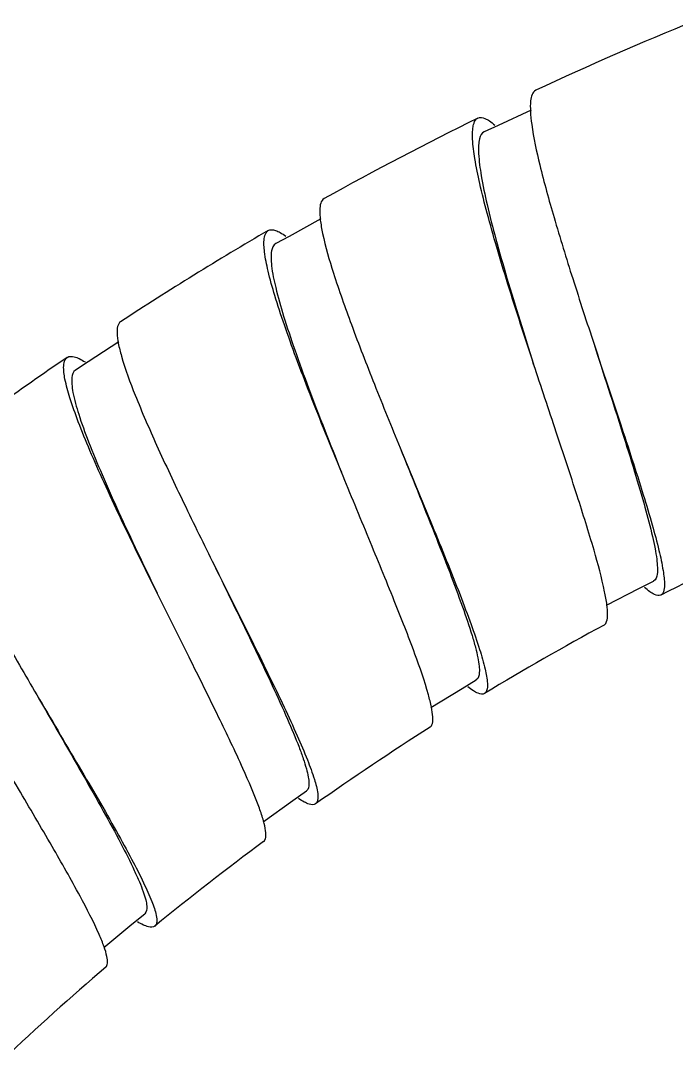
# Model space of a CAD drawing. Header units: millimetres. Extents: x 3766 to 4318, y 26587 to 26937.
# Drawn here: x 3844.72 to 3865.34, y 26896.98 to 26929.66 of the extents above; entities that cross this region are included whole.
import ezdxf

# ---------------------------------------------------------------- set-up
doc = ezdxf.new("R2010")
doc.units = ezdxf.units.MM

msp = doc.modelspace()

# ---------------------------------------------------------------- linework, layer by layer
for points in [[(3865.928, 26929.659), (3864.241, 26928.973), (3862.573, 26928.244), (3860.924, 26927.472)], [(3860.776, 26926.85), (3860.776, 26926.85), (3859.736, 26926.367), (3859.736, 26926.367)], [(3860.776, 26926.85), (3860.776, 26926.85), (3860.776, 26926.85), (3860.776, 26926.85)], [(3859.101, 26926.597), (3857.466, 26925.794), (3855.854, 26924.949), (3854.263, 26924.062)], [(3859.736, 26926.367), (3859.736, 26926.367), (3859.304, 26926.166), (3859.304, 26926.166)], [(3859.736, 26926.367), (3859.736, 26926.367), (3859.736, 26926.367), (3859.736, 26926.367)], [(3854.16, 26923.431), (3854.16, 26923.431), (3853.158, 26922.876), (3853.158, 26922.876)], [(3854.16, 26923.431), (3854.16, 26923.431), (3854.16, 26923.431), (3854.16, 26923.431)], [(3852.506, 26923.061), (3850.933, 26922.143), (3849.383, 26921.186), (3847.86, 26920.19)], [(3853.158, 26922.876), (3853.158, 26922.876), (3852.74, 26922.646), (3852.74, 26922.646)], [(3853.158, 26922.876), (3853.158, 26922.876), (3853.158, 26922.876), (3853.158, 26922.876)], [(3847.801, 26919.553), (3847.801, 26919.553), (3846.839, 26918.928), (3846.839, 26918.928)], [(3846.178, 26919.067), (3844.673, 26918.042), (3843.196, 26916.977), (3841.747, 26915.876)], [(3846.839, 26918.928), (3846.839, 26918.928), (3846.44, 26918.668), (3846.44, 26918.668)], [(3868.766, 26913.467), (3867.448, 26912.871), (3866.146, 26912.244), (3864.859, 26911.584)], [(3864.167, 26911.793), (3864.167, 26911.793), (3864.63, 26912.03), (3864.63, 26912.03)], [(3863.145, 26911.266), (3863.145, 26911.266), (3864.167, 26911.793), (3864.167, 26911.793)], [(3863.074, 26910.645), (3861.802, 26909.957), (3860.547, 26909.24), (3859.311, 26908.492)], [(3858.606, 26908.652), (3858.606, 26908.652), (3859.051, 26908.922), (3859.051, 26908.922)], [(3857.622, 26908.055), (3857.622, 26908.055), (3858.606, 26908.652), (3858.606, 26908.652)], [(3857.597, 26907.429), (3856.377, 26906.654), (3855.175, 26905.849), (3853.994, 26905.015)], [(3853.279, 26905.122), (3853.279, 26905.122), (3853.705, 26905.423), (3853.705, 26905.423)], [(3852.342, 26904.457), (3852.342, 26904.457), (3853.279, 26905.122), (3853.279, 26905.122)], [(3852.359, 26903.834), (3851.198, 26902.975), (3850.055, 26902.086), (3848.937, 26901.173)], [(3848.217, 26901.23), (3848.217, 26901.23), (3848.62, 26901.559), (3848.62, 26901.559)], [(3847.328, 26900.5), (3847.328, 26900.5), (3848.217, 26901.23), (3848.217, 26901.23)], [(3847.39, 26899.879), (3846.29, 26898.94), (3845.215, 26897.974), (3844.163, 26896.982)]]:
    msp.add_open_spline(points, degree=3)
for points, knots in [([(3860.924, 26927.472), (3860.812, 26927.42), (3860.778, 26927.271), (3860.762, 26927.14), (3860.762, 26927.14), (3860.749, 26927.025), (3860.75, 26926.923), (3860.756, 26926.819), (3860.756, 26926.819), (3860.762, 26926.681), (3860.777, 26926.538), (3860.796, 26926.399)], [0, 0, 0, 0, 0.333333, 0.333333, 0.333333, 0.333333, 0.666667, 0.666667, 0.666667, 0.666667, 1, 1, 1, 1]), ([(3858.956, 26926.355), (3858.962, 26926.384), (3858.97, 26926.412), (3858.98, 26926.442), (3858.98, 26926.442), (3859.003, 26926.505), (3859.042, 26926.567), (3859.101, 26926.597)], [0, 0, 0, 0, 0.5, 0.5, 0.5, 0.5, 1, 1, 1, 1]), ([(3859.101, 26926.597), (3859.168, 26926.629), (3859.252, 26926.613), (3859.323, 26926.585), (3859.323, 26926.585), (3859.376, 26926.563), (3859.423, 26926.535), (3859.469, 26926.506), (3859.469, 26926.506), (3859.527, 26926.466), (3859.584, 26926.423), (3859.637, 26926.377)], [0, 0, 0, 0, 0.333333, 0.333333, 0.333333, 0.333333, 0.666667, 0.666667, 0.666667, 0.666667, 1, 1, 1, 1]), ([(3860.796, 26926.399), (3860.855, 26925.971), (3860.947, 26925.548), (3861.05, 26925.126), (3861.05, 26925.126), (3861.185, 26924.571), (3861.336, 26924.02), (3861.497, 26923.471), (3861.497, 26923.471), (3861.684, 26922.827), (3861.883, 26922.184), (3862.087, 26921.545), (3862.087, 26921.545), (3862.306, 26920.856), (3862.531, 26920.167), (3862.757, 26919.481)], [0, 0, 0, 0, 0.25, 0.25, 0.25, 0.25, 0.5, 0.5, 0.5, 0.5, 0.75, 0.75, 0.75, 0.75, 1, 1, 1, 1]), ([(3860.857, 26918.853), (3860.582, 26919.691), (3860.309, 26920.528), (3860.047, 26921.37), (3860.047, 26921.37), (3859.926, 26921.758), (3859.808, 26922.147), (3859.693, 26922.536), (3859.693, 26922.536), (3859.59, 26922.891), (3859.49, 26923.245), (3859.395, 26923.603), (3859.395, 26923.603), (3859.312, 26923.913), (3859.233, 26924.225), (3859.162, 26924.539), (3859.162, 26924.539), (3859.102, 26924.799), (3859.048, 26925.06), (3859.006, 26925.323), (3859.006, 26925.323), (3858.972, 26925.525), (3858.947, 26925.727), (3858.935, 26925.933), (3858.935, 26925.933), (3858.927, 26926.075), (3858.927, 26926.217), (3858.956, 26926.355)], [0, 0, 0, 0, 0.142857, 0.142857, 0.142857, 0.142857, 0.285714, 0.285714, 0.285714, 0.285714, 0.428571, 0.428571, 0.428571, 0.428571, 0.571429, 0.571429, 0.571429, 0.571429, 0.714286, 0.714286, 0.714286, 0.714286, 0.857143, 0.857143, 0.857143, 0.857143, 1, 1, 1, 1]), ([(3859.304, 26926.166), (3859.224, 26926.13), (3859.181, 26926.036), (3859.156, 26925.947), (3859.156, 26925.947), (3859.137, 26925.877), (3859.13, 26925.811), (3859.126, 26925.743), (3859.126, 26925.743), (3859.122, 26925.656), (3859.122, 26925.568), (3859.126, 26925.48), (3859.126, 26925.48), (3859.135, 26925.244), (3859.168, 26925.013), (3859.208, 26924.783), (3859.208, 26924.783), (3859.259, 26924.479), (3859.321, 26924.177), (3859.391, 26923.877), (3859.391, 26923.877), (3859.475, 26923.513), (3859.569, 26923.152), (3859.667, 26922.791), (3859.667, 26922.791), (3859.779, 26922.38), (3859.895, 26921.972), (3860.016, 26921.564), (3860.016, 26921.564), (3860.285, 26920.657), (3860.57, 26919.755), (3860.857, 26918.853)], [0, 0, 0, 0, 0.125, 0.125, 0.125, 0.125, 0.25, 0.25, 0.25, 0.25, 0.375, 0.375, 0.375, 0.375, 0.5, 0.5, 0.5, 0.5, 0.625, 0.625, 0.625, 0.625, 0.75, 0.75, 0.75, 0.75, 0.875, 0.875, 0.875, 0.875, 1, 1, 1, 1]), ([(3854.263, 26924.062), (3854.154, 26924.001), (3854.132, 26923.849), (3854.125, 26923.715), (3854.125, 26923.715), (3854.121, 26923.599), (3854.129, 26923.496), (3854.142, 26923.39), (3854.142, 26923.39), (3854.16, 26923.252), (3854.185, 26923.109), (3854.215, 26922.97)], [0, 0, 0, 0, 0.333333, 0.333333, 0.333333, 0.333333, 0.666667, 0.666667, 0.666667, 0.666667, 1, 1, 1, 1]), ([(3854.806, 26915.46), (3854.472, 26916.275), (3854.14, 26917.092), (3853.82, 26917.914), (3853.82, 26917.914), (3853.671, 26918.292), (3853.526, 26918.672), (3853.384, 26919.054), (3853.384, 26919.054), (3853.255, 26919.399), (3853.131, 26919.747), (3853.011, 26920.096), (3853.011, 26920.096), (3852.906, 26920.4), (3852.806, 26920.705), (3852.712, 26921.014), (3852.712, 26921.014), (3852.635, 26921.268), (3852.562, 26921.525), (3852.501, 26921.784), (3852.501, 26921.784), (3852.454, 26921.984), (3852.414, 26922.183), (3852.388, 26922.388), (3852.388, 26922.388), (3852.37, 26922.528), (3852.36, 26922.67), (3852.379, 26922.811)], [0, 0, 0, 0, 0.142857, 0.142857, 0.142857, 0.142857, 0.285714, 0.285714, 0.285714, 0.285714, 0.428571, 0.428571, 0.428571, 0.428571, 0.571429, 0.571429, 0.571429, 0.571429, 0.714286, 0.714286, 0.714286, 0.714286, 0.857143, 0.857143, 0.857143, 0.857143, 1, 1, 1, 1]), ([(3852.379, 26922.811), (3852.383, 26922.84), (3852.388, 26922.868), (3852.396, 26922.898), (3852.396, 26922.898), (3852.415, 26922.962), (3852.45, 26923.027), (3852.506, 26923.061)], [0, 0, 0, 0, 0.5, 0.5, 0.5, 0.5, 1, 1, 1, 1]), ([(3852.506, 26923.061), (3852.57, 26923.098), (3852.656, 26923.088), (3852.73, 26923.063), (3852.73, 26923.063), (3852.784, 26923.046), (3852.833, 26923.022), (3852.881, 26922.995), (3852.881, 26922.995), (3852.941, 26922.96), (3853, 26922.92), (3853.057, 26922.879)], [0, 0, 0, 0, 0.333333, 0.333333, 0.333333, 0.333333, 0.666667, 0.666667, 0.666667, 0.666667, 1, 1, 1, 1]), ([(3854.215, 26922.97), (3854.304, 26922.546), (3854.427, 26922.13), (3854.558, 26921.718), (3854.558, 26921.718), (3854.732, 26921.173), (3854.924, 26920.635), (3855.122, 26920.1), (3855.122, 26920.1), (3855.353, 26919.473), (3855.597, 26918.848), (3855.844, 26918.226), (3855.844, 26918.226), (3856.11, 26917.555), (3856.382, 26916.886), (3856.656, 26916.219)], [0, 0, 0, 0, 0.25, 0.25, 0.25, 0.25, 0.5, 0.5, 0.5, 0.5, 0.75, 0.75, 0.75, 0.75, 1, 1, 1, 1]), ([(3852.74, 26922.646), (3852.663, 26922.603), (3852.627, 26922.507), (3852.609, 26922.416), (3852.609, 26922.416), (3852.594, 26922.346), (3852.592, 26922.279), (3852.593, 26922.213), (3852.593, 26922.213), (3852.593, 26922.126), (3852.6, 26922.037), (3852.609, 26921.95), (3852.609, 26921.95), (3852.636, 26921.718), (3852.684, 26921.489), (3852.74, 26921.261), (3852.74, 26921.261), (3852.813, 26920.962), (3852.897, 26920.665), (3852.988, 26920.369), (3852.988, 26920.369), (3853.098, 26920.013), (3853.217, 26919.658), (3853.338, 26919.307), (3853.338, 26919.307), (3853.479, 26918.904), (3853.626, 26918.504), (3853.774, 26918.105), (3853.774, 26918.105), (3854.106, 26917.218), (3854.454, 26916.338), (3854.806, 26915.459)], [0, 0, 0, 0, 0.125, 0.125, 0.125, 0.125, 0.25, 0.25, 0.25, 0.25, 0.375, 0.375, 0.375, 0.375, 0.5, 0.5, 0.5, 0.5, 0.625, 0.625, 0.625, 0.625, 0.75, 0.75, 0.75, 0.75, 0.875, 0.875, 0.875, 0.875, 1, 1, 1, 1]), ([(3847.86, 26920.19), (3847.757, 26920.123), (3847.743, 26919.97), (3847.747, 26919.836), (3847.747, 26919.836), (3847.75, 26919.72), (3847.766, 26919.62), (3847.786, 26919.515), (3847.786, 26919.515), (3847.813, 26919.379), (3847.848, 26919.24), (3847.886, 26919.103)], [0, 0, 0, 0, 0.333333, 0.333333, 0.333333, 0.333333, 0.666667, 0.666667, 0.666667, 0.666667, 1, 1, 1, 1]), ([(3862.757, 26919.481), (3863.053, 26918.559), (3863.353, 26917.638), (3863.644, 26916.716), (3863.644, 26916.716), (3863.777, 26916.299), (3863.908, 26915.882), (3864.035, 26915.463), (3864.035, 26915.463), (3864.147, 26915.094), (3864.256, 26914.724), (3864.359, 26914.354), (3864.359, 26914.354), (3864.444, 26914.047), (3864.525, 26913.74), (3864.595, 26913.429), (3864.595, 26913.429), (3864.625, 26913.302), (3864.652, 26913.175), (3864.676, 26913.047), (3864.676, 26913.047), (3864.697, 26912.938), (3864.714, 26912.83), (3864.729, 26912.719), (3864.729, 26912.719), (3864.74, 26912.63), (3864.748, 26912.54), (3864.752, 26912.453), (3864.752, 26912.453), (3864.753, 26912.386), (3864.753, 26912.32), (3864.743, 26912.248), (3864.743, 26912.248), (3864.731, 26912.162), (3864.702, 26912.067), (3864.63, 26912.03)], [0, 0, 0, 0, 0.111111, 0.111111, 0.111111, 0.111111, 0.222222, 0.222222, 0.222222, 0.222222, 0.333333, 0.333333, 0.333333, 0.333333, 0.444444, 0.444444, 0.444444, 0.444444, 0.555556, 0.555556, 0.555556, 0.555556, 0.666667, 0.666667, 0.666667, 0.666667, 0.777778, 0.777778, 0.777778, 0.777778, 0.888889, 0.888889, 0.888889, 0.888889, 1, 1, 1, 1]), ([(3862.757, 26919.481), (3863.033, 26918.647), (3863.311, 26917.815), (3863.587, 26916.981), (3863.587, 26916.981), (3863.831, 26916.237), (3864.075, 26915.492), (3864.306, 26914.743), (3864.306, 26914.743), (3864.403, 26914.429), (3864.498, 26914.113), (3864.587, 26913.794), (3864.587, 26913.794), (3864.662, 26913.53), (3864.735, 26913.262), (3864.799, 26912.993), (3864.799, 26912.993), (3864.85, 26912.783), (3864.895, 26912.572), (3864.93, 26912.358), (3864.93, 26912.358), (3864.954, 26912.206), (3864.974, 26912.055), (3864.971, 26911.903)], [0, 0, 0, 0, 0.166667, 0.166667, 0.166667, 0.166667, 0.333333, 0.333333, 0.333333, 0.333333, 0.5, 0.5, 0.5, 0.5, 0.666667, 0.666667, 0.666667, 0.666667, 0.833333, 0.833333, 0.833333, 0.833333, 1, 1, 1, 1]), ([(3846.068, 26918.806), (3846.071, 26918.837), (3846.074, 26918.865), (3846.08, 26918.896), (3846.08, 26918.896), (3846.094, 26918.961), (3846.123, 26919.03), (3846.178, 26919.067)], [0, 0, 0, 0, 0.5, 0.5, 0.5, 0.5, 1, 1, 1, 1]), ([(3846.178, 26919.067), (3846.239, 26919.109), (3846.325, 26919.105), (3846.4, 26919.087), (3846.4, 26919.087), (3846.456, 26919.074), (3846.506, 26919.052), (3846.555, 26919.028), (3846.555, 26919.028), (3846.618, 26918.999), (3846.681, 26918.963), (3846.74, 26918.925)], [0, 0, 0, 0, 0.333333, 0.333333, 0.333333, 0.333333, 0.666667, 0.666667, 0.666667, 0.666667, 1, 1, 1, 1]), ([(3847.886, 26919.103), (3848.005, 26918.687), (3848.157, 26918.28), (3848.319, 26917.879), (3848.319, 26917.879), (3848.53, 26917.348), (3848.757, 26916.825), (3848.993, 26916.304), (3848.993, 26916.304), (3849.27, 26915.693), (3849.556, 26915.087), (3849.848, 26914.482), (3849.848, 26914.482), (3850.161, 26913.832), (3850.481, 26913.183), (3850.802, 26912.535)], [0, 0, 0, 0, 0.25, 0.25, 0.25, 0.25, 0.5, 0.5, 0.5, 0.5, 0.75, 0.75, 0.75, 0.75, 1, 1, 1, 1]), ([(3849.009, 26911.647), (3848.618, 26912.436), (3848.229, 26913.227), (3847.852, 26914.023), (3847.852, 26914.023), (3847.678, 26914.391), (3847.506, 26914.759), (3847.338, 26915.13), (3847.338, 26915.13), (3847.185, 26915.465), (3847.035, 26915.803), (3846.892, 26916.142), (3846.892, 26916.142), (3846.765, 26916.438), (3846.643, 26916.737), (3846.528, 26917.036), (3846.528, 26917.036), (3846.433, 26917.285), (3846.344, 26917.537), (3846.264, 26917.791), (3846.264, 26917.791), (3846.203, 26917.986), (3846.148, 26918.183), (3846.108, 26918.385), (3846.108, 26918.385), (3846.08, 26918.524), (3846.06, 26918.666), (3846.068, 26918.806)], [0, 0, 0, 0, 0.142857, 0.142857, 0.142857, 0.142857, 0.285714, 0.285714, 0.285714, 0.285714, 0.428571, 0.428571, 0.428571, 0.428571, 0.571429, 0.571429, 0.571429, 0.571429, 0.714286, 0.714286, 0.714286, 0.714286, 0.857143, 0.857143, 0.857143, 0.857143, 1, 1, 1, 1]), ([(3846.44, 26918.668), (3846.365, 26918.62), (3846.336, 26918.521), (3846.325, 26918.43), (3846.325, 26918.43), (3846.316, 26918.358), (3846.318, 26918.291), (3846.324, 26918.224), (3846.324, 26918.224), (3846.332, 26918.137), (3846.345, 26918.05), (3846.36, 26917.963), (3846.36, 26917.963), (3846.403, 26917.732), (3846.468, 26917.507), (3846.539, 26917.285), (3846.539, 26917.285), (3846.633, 26916.991), (3846.738, 26916.7), (3846.851, 26916.413), (3846.851, 26916.413), (3846.985, 26916.065), (3847.129, 26915.72), (3847.276, 26915.377), (3847.276, 26915.377), (3847.444, 26914.987), (3847.617, 26914.599), (3847.794, 26914.212), (3847.794, 26914.212), (3848.187, 26913.352), (3848.597, 26912.499), (3849.009, 26911.648)], [0, 0, 0, 0, 0.125, 0.125, 0.125, 0.125, 0.25, 0.25, 0.25, 0.25, 0.375, 0.375, 0.375, 0.375, 0.5, 0.5, 0.5, 0.5, 0.625, 0.625, 0.625, 0.625, 0.75, 0.75, 0.75, 0.75, 0.875, 0.875, 0.875, 0.875, 1, 1, 1, 1]), ([(3863.09, 26911.694), (3862.999, 26912.134), (3862.88, 26912.568), (3862.756, 26913), (3862.756, 26913), (3862.589, 26913.575), (3862.409, 26914.145), (3862.226, 26914.715), (3862.226, 26914.715), (3862.012, 26915.383), (3861.791, 26916.049), (3861.569, 26916.714), (3861.569, 26916.714), (3861.331, 26917.427), (3861.093, 26918.14), (3860.857, 26918.853)], [0, 0, 0, 0, 0.25, 0.25, 0.25, 0.25, 0.5, 0.5, 0.5, 0.5, 0.75, 0.75, 0.75, 0.75, 1, 1, 1, 1]), ([(3856.656, 26916.219), (3857.016, 26915.321), (3857.38, 26914.426), (3857.736, 26913.527), (3857.736, 26913.527), (3857.898, 26913.12), (3858.057, 26912.713), (3858.214, 26912.304), (3858.214, 26912.304), (3858.351, 26911.944), (3858.487, 26911.584), (3858.615, 26911.222), (3858.615, 26911.222), (3858.722, 26910.922), (3858.825, 26910.621), (3858.917, 26910.316), (3858.917, 26910.316), (3858.955, 26910.19), (3858.991, 26910.066), (3859.024, 26909.939), (3859.024, 26909.939), (3859.052, 26909.833), (3859.078, 26909.726), (3859.099, 26909.618), (3859.099, 26909.618), (3859.117, 26909.529), (3859.131, 26909.44), (3859.142, 26909.353), (3859.142, 26909.353), (3859.149, 26909.286), (3859.153, 26909.22), (3859.147, 26909.148), (3859.147, 26909.148), (3859.142, 26909.061), (3859.121, 26908.965), (3859.051, 26908.922)], [0, 0, 0, 0, 0.111111, 0.111111, 0.111111, 0.111111, 0.222222, 0.222222, 0.222222, 0.222222, 0.333333, 0.333333, 0.333333, 0.333333, 0.444444, 0.444444, 0.444444, 0.444444, 0.555556, 0.555556, 0.555556, 0.555556, 0.666667, 0.666667, 0.666667, 0.666667, 0.777778, 0.777778, 0.777778, 0.777778, 0.888889, 0.888889, 0.888889, 0.888889, 1, 1, 1, 1]), ([(3856.656, 26916.219), (3856.991, 26915.405), (3857.328, 26914.592), (3857.662, 26913.777), (3857.662, 26913.777), (3857.961, 26913.051), (3858.258, 26912.323), (3858.54, 26911.591), (3858.54, 26911.591), (3858.659, 26911.283), (3858.777, 26910.974), (3858.888, 26910.664), (3858.888, 26910.664), (3858.982, 26910.404), (3859.073, 26910.142), (3859.156, 26909.878), (3859.156, 26909.878), (3859.22, 26909.674), (3859.28, 26909.466), (3859.329, 26909.256), (3859.329, 26909.256), (3859.364, 26909.108), (3859.394, 26908.959), (3859.4, 26908.808)], [0, 0, 0, 0, 0.166667, 0.166667, 0.166667, 0.166667, 0.333333, 0.333333, 0.333333, 0.333333, 0.5, 0.5, 0.5, 0.5, 0.666667, 0.666667, 0.666667, 0.666667, 0.833333, 0.833333, 0.833333, 0.833333, 1, 1, 1, 1]), ([(3857.545, 26908.454), (3857.424, 26908.887), (3857.276, 26909.311), (3857.121, 26909.733), (3857.121, 26909.733), (3856.913, 26910.295), (3856.694, 26910.852), (3856.47, 26911.409), (3856.47, 26911.409), (3856.208, 26912.063), (3855.941, 26912.715), (3855.67, 26913.365), (3855.67, 26913.365), (3855.383, 26914.063), (3855.092, 26914.762), (3854.806, 26915.46)], [0, 0, 0, 0, 0.25, 0.25, 0.25, 0.25, 0.5, 0.5, 0.5, 0.5, 0.75, 0.75, 0.75, 0.75, 1, 1, 1, 1]), ([(3841.847, 26914.801), (3841.994, 26914.394), (3842.175, 26914), (3842.362, 26913.61), (3842.362, 26913.61), (3842.612, 26913.095), (3842.876, 26912.589), (3843.148, 26912.086), (3843.148, 26912.086), (3843.467, 26911.495), (3843.796, 26910.909), (3844.13, 26910.327), (3844.13, 26910.327), (3844.489, 26909.698), (3844.855, 26909.073), (3845.221, 26908.448)], [0, 0, 0, 0, 0.25, 0.25, 0.25, 0.25, 0.5, 0.5, 0.5, 0.5, 0.75, 0.75, 0.75, 0.75, 1, 1, 1, 1]), ([(3850.802, 26912.535), (3851.223, 26911.666), (3851.65, 26910.798), (3852.069, 26909.925), (3852.069, 26909.925), (3852.259, 26909.531), (3852.447, 26909.136), (3852.632, 26908.739), (3852.632, 26908.739), (3852.795, 26908.389), (3852.954, 26908.039), (3853.11, 26907.687), (3853.11, 26907.687), (3853.237, 26907.395), (3853.361, 26907.102), (3853.475, 26906.804), (3853.475, 26906.804), (3853.52, 26906.682), (3853.566, 26906.559), (3853.607, 26906.436), (3853.607, 26906.436), (3853.642, 26906.333), (3853.675, 26906.229), (3853.705, 26906.122), (3853.705, 26906.122), (3853.728, 26906.035), (3853.749, 26905.948), (3853.764, 26905.862), (3853.764, 26905.862), (3853.776, 26905.795), (3853.785, 26905.73), (3853.785, 26905.657), (3853.785, 26905.657), (3853.785, 26905.57), (3853.773, 26905.471), (3853.705, 26905.423)], [0, 0, 0, 0, 0.111111, 0.111111, 0.111111, 0.111111, 0.222222, 0.222222, 0.222222, 0.222222, 0.333333, 0.333333, 0.333333, 0.333333, 0.444444, 0.444444, 0.444444, 0.444444, 0.555556, 0.555556, 0.555556, 0.555556, 0.666667, 0.666667, 0.666667, 0.666667, 0.777778, 0.777778, 0.777778, 0.777778, 0.888889, 0.888889, 0.888889, 0.888889, 1, 1, 1, 1]), ([(3850.802, 26912.535), (3851.191, 26911.749), (3851.584, 26910.963), (3851.975, 26910.177), (3851.975, 26910.177), (3852.323, 26909.474), (3852.669, 26908.772), (3853.003, 26908.063), (3853.003, 26908.063), (3853.143, 26907.765), (3853.281, 26907.465), (3853.415, 26907.162), (3853.415, 26907.162), (3853.527, 26906.91), (3853.635, 26906.655), (3853.737, 26906.399), (3853.737, 26906.399), (3853.816, 26906.198), (3853.891, 26905.996), (3853.956, 26905.788), (3853.956, 26905.788), (3854.001, 26905.643), (3854.042, 26905.495), (3854.061, 26905.344)], [0, 0, 0, 0, 0.166667, 0.166667, 0.166667, 0.166667, 0.333333, 0.333333, 0.333333, 0.333333, 0.5, 0.5, 0.5, 0.5, 0.666667, 0.666667, 0.666667, 0.666667, 0.833333, 0.833333, 0.833333, 0.833333, 1, 1, 1, 1]), ([(3863.074, 26910.645), (3863.114, 26910.668), (3863.138, 26910.711), (3863.154, 26910.755), (3863.154, 26910.755), (3863.18, 26910.826), (3863.184, 26910.897), (3863.184, 26910.969), (3863.184, 26910.969), (3863.183, 26911.073), (3863.175, 26911.178), (3863.161, 26911.282), (3863.161, 26911.282), (3863.144, 26911.421), (3863.118, 26911.557), (3863.09, 26911.694)], [0, 0, 0, 0, 0.25, 0.25, 0.25, 0.25, 0.5, 0.5, 0.5, 0.5, 0.75, 0.75, 0.75, 0.75, 1, 1, 1, 1]), ([(3864.859, 26911.584), (3864.799, 26911.553), (3864.721, 26911.576), (3864.656, 26911.607), (3864.656, 26911.607), (3864.603, 26911.632), (3864.559, 26911.662), (3864.515, 26911.693), (3864.515, 26911.693), (3864.459, 26911.734), (3864.403, 26911.781), (3864.349, 26911.828)], [0, 0, 0, 0, 0.333333, 0.333333, 0.333333, 0.333333, 0.666667, 0.666667, 0.666667, 0.666667, 1, 1, 1, 1]), ([(3864.971, 26911.903), (3864.97, 26911.832), (3864.967, 26911.761), (3864.941, 26911.693), (3864.941, 26911.693), (3864.925, 26911.648), (3864.899, 26911.606), (3864.859, 26911.584)], [0, 0, 0, 0, 0.5, 0.5, 0.5, 0.5, 1, 1, 1, 1]), ([(3852.225, 26904.881), (3852.073, 26905.305), (3851.893, 26905.719), (3851.709, 26906.128), (3851.709, 26906.128), (3851.463, 26906.673), (3851.204, 26907.212), (3850.943, 26907.75), (3850.943, 26907.75), (3850.637, 26908.38), (3850.325, 26909.007), (3850.012, 26909.634), (3850.012, 26909.634), (3849.678, 26910.305), (3849.342, 26910.976), (3849.009, 26911.647)], [0, 0, 0, 0, 0.25, 0.25, 0.25, 0.25, 0.5, 0.5, 0.5, 0.5, 0.75, 0.75, 0.75, 0.75, 1, 1, 1, 1]), ([(3859.4, 26908.808), (3859.402, 26908.769), (3859.402, 26908.733), (3859.399, 26908.693), (3859.399, 26908.693), (3859.392, 26908.617), (3859.374, 26908.53), (3859.311, 26908.492)], [0, 0, 0, 0, 0.5, 0.5, 0.5, 0.5, 1, 1, 1, 1]), ([(3845.22, 26908.45), (3845.703, 26907.611), (3846.19, 26906.773), (3846.669, 26905.934), (3846.669, 26905.934), (3846.887, 26905.553), (3847.102, 26905.173), (3847.315, 26904.789), (3847.315, 26904.789), (3847.502, 26904.453), (3847.687, 26904.115), (3847.865, 26903.774), (3847.865, 26903.774), (3848.013, 26903.493), (3848.157, 26903.209), (3848.29, 26902.92), (3848.29, 26902.92), (3848.347, 26902.802), (3848.4, 26902.682), (3848.45, 26902.563), (3848.45, 26902.563), (3848.492, 26902.461), (3848.534, 26902.358), (3848.57, 26902.254), (3848.57, 26902.254), (3848.599, 26902.169), (3848.628, 26902.082), (3848.649, 26901.998), (3848.649, 26901.998), (3848.665, 26901.933), (3848.678, 26901.868), (3848.684, 26901.796), (3848.684, 26901.796), (3848.689, 26901.709), (3848.682, 26901.612), (3848.62, 26901.559)], [0, 0, 0, 0, 0.111111, 0.111111, 0.111111, 0.111111, 0.222222, 0.222222, 0.222222, 0.222222, 0.333333, 0.333333, 0.333333, 0.333333, 0.444444, 0.444444, 0.444444, 0.444444, 0.555556, 0.555556, 0.555556, 0.555556, 0.666667, 0.666667, 0.666667, 0.666667, 0.777778, 0.777778, 0.777778, 0.777778, 0.888889, 0.888889, 0.888889, 0.888889, 1, 1, 1, 1]), ([(3845.221, 26908.448), (3845.665, 26907.692), (3846.112, 26906.936), (3846.557, 26906.18), (3846.557, 26906.18), (3846.954, 26905.505), (3847.349, 26904.828), (3847.731, 26904.144), (3847.731, 26904.144), (3847.892, 26903.857), (3848.051, 26903.568), (3848.206, 26903.276), (3848.206, 26903.276), (3848.336, 26903.032), (3848.462, 26902.786), (3848.581, 26902.536), (3848.581, 26902.536), (3848.674, 26902.342), (3848.764, 26902.145), (3848.843, 26901.943), (3848.843, 26901.943), (3848.899, 26901.8), (3848.95, 26901.657), (3848.979, 26901.507)], [0, 0, 0, 0, 0.166667, 0.166667, 0.166667, 0.166667, 0.333333, 0.333333, 0.333333, 0.333333, 0.5, 0.5, 0.5, 0.5, 0.666667, 0.666667, 0.666667, 0.666667, 0.833333, 0.833333, 0.833333, 0.833333, 1, 1, 1, 1]), ([(3857.597, 26907.429), (3857.634, 26907.453), (3857.656, 26907.498), (3857.669, 26907.542), (3857.669, 26907.542), (3857.689, 26907.612), (3857.688, 26907.683), (3857.682, 26907.753), (3857.682, 26907.753), (3857.676, 26907.856), (3857.66, 26907.957), (3857.641, 26908.058), (3857.641, 26908.058), (3857.614, 26908.191), (3857.581, 26908.322), (3857.545, 26908.454)], [0, 0, 0, 0, 0.25, 0.25, 0.25, 0.25, 0.5, 0.5, 0.5, 0.5, 0.75, 0.75, 0.75, 0.75, 1, 1, 1, 1]), ([(3859.311, 26908.492), (3859.252, 26908.456), (3859.173, 26908.475), (3859.106, 26908.5), (3859.106, 26908.5), (3859.052, 26908.52), (3859.006, 26908.547), (3858.96, 26908.575), (3858.96, 26908.575), (3858.901, 26908.613), (3858.842, 26908.656), (3858.785, 26908.698)], [0, 0, 0, 0, 0.333333, 0.333333, 0.333333, 0.333333, 0.666667, 0.666667, 0.666667, 0.666667, 1, 1, 1, 1]), ([(3847.184, 26900.906), (3847.003, 26901.319), (3846.796, 26901.717), (3846.582, 26902.113), (3846.582, 26902.113), (3846.298, 26902.64), (3846.003, 26903.161), (3845.704, 26903.679), (3845.704, 26903.679), (3845.354, 26904.286), (3844.998, 26904.891), (3844.641, 26905.494), (3844.641, 26905.494), (3844.259, 26906.142), (3843.875, 26906.788), (3843.495, 26907.437)], [0, 0, 0, 0, 0.25, 0.25, 0.25, 0.25, 0.5, 0.5, 0.5, 0.5, 0.75, 0.75, 0.75, 0.75, 1, 1, 1, 1]), ([(3853.994, 26905.015), (3853.938, 26904.976), (3853.859, 26904.988), (3853.789, 26905.008), (3853.789, 26905.008), (3853.734, 26905.026), (3853.688, 26905.049), (3853.639, 26905.074), (3853.639, 26905.074), (3853.578, 26905.107), (3853.516, 26905.145), (3853.456, 26905.184)], [0, 0, 0, 0, 0.333333, 0.333333, 0.333333, 0.333333, 0.666667, 0.666667, 0.666667, 0.666667, 1, 1, 1, 1]), ([(3854.061, 26905.344), (3854.069, 26905.275), (3854.076, 26905.204), (3854.059, 26905.133), (3854.059, 26905.133), (3854.05, 26905.087), (3854.03, 26905.041), (3853.994, 26905.015)], [0, 0, 0, 0, 0.5, 0.5, 0.5, 0.5, 1, 1, 1, 1]), ([(3852.359, 26903.834), (3852.396, 26903.862), (3852.414, 26903.909), (3852.425, 26903.956), (3852.425, 26903.956), (3852.439, 26904.029), (3852.433, 26904.1), (3852.422, 26904.172), (3852.422, 26904.172), (3852.406, 26904.277), (3852.382, 26904.38), (3852.354, 26904.481), (3852.354, 26904.481), (3852.318, 26904.616), (3852.272, 26904.75), (3852.225, 26904.881)], [0, 0, 0, 0, 0.25, 0.25, 0.25, 0.25, 0.5, 0.5, 0.5, 0.5, 0.75, 0.75, 0.75, 0.75, 1, 1, 1, 1]), ([(3848.937, 26901.173), (3848.883, 26901.129), (3848.803, 26901.135), (3848.733, 26901.151), (3848.733, 26901.151), (3848.677, 26901.165), (3848.628, 26901.183), (3848.578, 26901.206), (3848.578, 26901.206), (3848.514, 26901.234), (3848.45, 26901.268), (3848.388, 26901.302)], [0, 0, 0, 0, 0.333333, 0.333333, 0.333333, 0.333333, 0.666667, 0.666667, 0.666667, 0.666667, 1, 1, 1, 1]), ([(3848.979, 26901.507), (3848.993, 26901.438), (3849.005, 26901.368), (3848.994, 26901.294), (3848.994, 26901.294), (3848.987, 26901.249), (3848.971, 26901.201), (3848.937, 26901.173)], [0, 0, 0, 0, 0.5, 0.5, 0.5, 0.5, 1, 1, 1, 1]), ([(3847.39, 26899.879), (3847.423, 26899.908), (3847.438, 26899.957), (3847.445, 26900.003), (3847.445, 26900.003), (3847.454, 26900.077), (3847.444, 26900.148), (3847.427, 26900.217), (3847.427, 26900.217), (3847.406, 26900.319), (3847.375, 26900.421), (3847.341, 26900.52), (3847.341, 26900.52), (3847.294, 26900.651), (3847.24, 26900.779), (3847.184, 26900.906)], [0, 0, 0, 0, 0.25, 0.25, 0.25, 0.25, 0.5, 0.5, 0.5, 0.5, 0.75, 0.75, 0.75, 0.75, 1, 1, 1, 1])]:
    msp.add_open_spline(points, degree=3, knots=knots)

doc.saveas('drawing.dxf')
